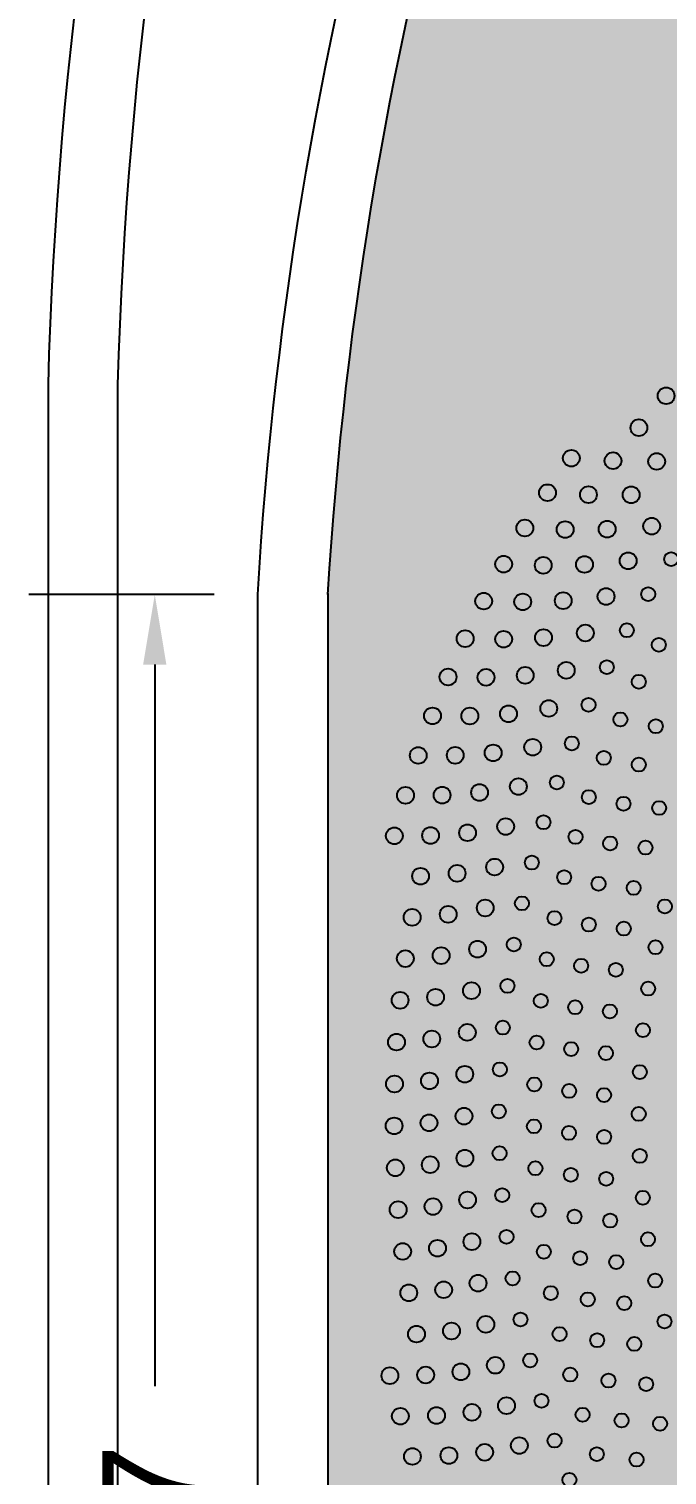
# Model space of a CAD drawing. Header units: metres. Extents: x 6 to 601, y -20 to 118.
# Drawn here: x 56.109 to 57.022, y 79.937 to 82.006 of the extents above; entities that cross this region are included whole.
import ezdxf

# ---------------------------------------------------------------- set-up
doc = ezdxf.new("R2010")
doc.units = ezdxf.units.M
doc.header["$MEASUREMENT"] = 0
doc.styles.get("Standard").update_dxf_attribs({"font": 'arial.ttf'})
doc.dimstyles.get("Standard").update_dxf_attribs({"dimtxt": 0.18, "dimasz": 0.18, "dimexe": 0.18, "dimexo": 0.0625, "dimgap": 0.09, "dimtad": 0, "dimdec": 4, "dimzin": 0, "dimdsep": 46, "dimtxsty": 'Standard', "dimcen": 0.09, "dimadec": 0, "dimazin": 0, "dimtfac": 1, "dimtdec": 4, "dimtofl": 0, "dimtmove": 0, "dimatfit": 3, "dimfxl": 1, "dimtolj": 1, "dimtzin": 0, "dimarcsym": 0})

# ---------------------------------------------------------------- blocks, each defined once
blk = doc.blocks.new('*D1070')
at = {"color": 0, "lineweight": -2, "transparency": 16777216}
for p, q in [((56.3736, 81.1963), (56.1088, 81.1963)), ((56.2888, 81.0963), (56.2888, 80.0641)), ((56.2888, 78.5763), (56.2888, 79.6085)), ((56.3736, 78.4763), (56.1088, 78.4763))]:
    blk.add_line(p, q, dxfattribs=at)
at = {"color": 0, "transparency": 16777216}
for points in [[(56.2721, 81.0963), (56.3054, 81.0963), (56.2888, 81.1963)], [(56.2721, 78.5763), (56.3054, 78.5763), (56.2888, 78.4763)]]:
    blk.add_solid(points, dxfattribs=at)
at = {"layer": 'Defpoints', "color": 0, "transparency": 16777216}
for p in [(56.4361, 81.1963), (56.2888, 78.4763), (56.4361, 78.4763)]:
    blk.add_point(p, dxfattribs=at)
at = {"color": 0, "transparency": 16777216, "insert": (56.2888, 79.8363), "char_height": 0.15, "attachment_point": 5, "rotation": 90}
blk.add_mtext('\\A1;2.7', dxfattribs=at)
blk = doc.blocks.new('*U1026')
blk.add_circle((0, 0), 0.01)
blk = doc.blocks.new('*U1027')
at = {"color": 0, "linetype": 'ByBlock', "lineweight": -2, "transparency": 16777216}
for p, rotation in [((65.8873, 83.4035), 255.6702275639072), ((65.8739, 83.345), 258.5255152461459), ((65.8634, 83.2859), 261.3808029283846), ((65.8559, 83.2264), 264.2360906106234), ((65.8514, 83.1666), 267.091378292862), ((65.8498, 83.1066), 269.9466659751006), ((65.8513, 83.0466), 272.8019536573393), ((65.8557, 82.9868), 275.6572413395781), ((65.8631, 82.9273), 278.5125290218168), ((65.8734, 82.8682), 281.3678167040555), ((65.8867, 82.8097), 284.2231043862942)]:
    blk.add_blockref('*U1026', p, dxfattribs=dict(at, rotation=rotation))

msp = doc.modelspace()

# ---------------------------------------------------------------- hatches: boundary and pattern name
at = {"lineweight": 0, "true_color": 0xcd6928, "transparency": 33554534}
h = msp.add_hatch(color=32, dxfattribs=at)
h.dxf.hatch_style = 1
h.paths.add_polyline_path([(59.489, 84.0763), (57.57, 84.0763, 0.143152), (56.5361, 81.1977), (56.5361, 78.4762), (59.489, 78.4757)])

# ---------------------------------------------------------------- linework, layer by layer
for points in [[(56.2361, 79.0757), (56.2361, 81.4963, -0.234388), (58.7152, 86.1661), (58.6569, 86.2474, 0.234515), (56.1361, 81.4963), (56.1361, 79.0757)], [(56.5361, 81.1977), (56.5361, 78.4763), (56.4361, 78.4763), (56.4361, 79.0757), (56.4361, 81.1963, -0.221146), (58.6562, 85.3163), (58.716, 85.2362, 0.220805), (56.536, 81.1963)]]:
    msp.add_lwpolyline(points, format="xyb")
msp.add_lwpolyline([(56.5361, 81.1963), (56.5361, 79.0957)])
for centre, radius in [((57.0202, 81.4808), 0.012), ((56.9813, 81.4351), 0.012), ((56.8847, 81.3914), 0.012), ((56.9443, 81.3879), 0.012), ((57.0067, 81.3869), 0.012), ((56.8505, 81.3421), 0.012), ((56.9091, 81.3393), 0.012), ((56.9703, 81.3391), 0.012), ((56.8182, 81.2916), 0.012), ((56.9359, 81.29), 0.012), ((56.9996, 81.2942), 0.012), ((56.8758, 81.2894), 0.012), ((56.7878, 81.2399), 0.012), ((56.8445, 81.2382), 0.012), ((56.9035, 81.2395), 0.012), ((56.9659, 81.2446), 0.012), ((57.0276, 81.247), 0.01), ((56.7593, 81.1871), 0.012), ((56.8731, 81.1877), 0.012), ((56.9343, 81.1936), 0.012), ((56.9947, 81.1969), 0.01), ((56.8151, 81.1859), 0.012), ((56.7328, 81.1333), 0.012), ((56.7878, 81.1325), 0.012), ((56.8449, 81.1348), 0.012), ((56.9047, 81.1414), 0.012), ((56.964, 81.1453), 0.01), ((57.0097, 81.1245), 0.01), ((56.8774, 81.088), 0.012), ((56.9355, 81.0925), 0.01), ((56.7083, 81.0785), 0.012), ((56.7626, 81.078), 0.012), ((56.8187, 81.0808), 0.012), ((56.9811, 81.0717), 0.01), ((56.686, 81.0228), 0.012), ((56.7395, 81.0227), 0.012), ((56.7947, 81.0258), 0.012), ((56.8523, 81.0335), 0.012), ((56.9093, 81.0386), 0.01), ((56.9548, 81.0178), 0.01), ((57.0054, 81.008), 0.01), ((56.8854, 80.9835), 0.01), ((56.6657, 80.9663), 0.012), ((56.7186, 80.9665), 0.012), ((56.7729, 80.9699), 0.012), ((56.8294, 80.978), 0.012), ((56.931, 80.9627), 0.01), ((56.9811, 80.9531), 0.01), ((56.8089, 80.9217), 0.012), ((56.8639, 80.9275), 0.01), ((56.6475, 80.9092), 0.012), ((56.6998, 80.9095), 0.012), ((56.7534, 80.9132), 0.012), ((56.9096, 80.9067), 0.01), ((56.9593, 80.8972), 0.01), ((57.0103, 80.8911), 0.01), ((56.7362, 80.8557), 0.012), ((56.7907, 80.8645), 0.012), ((56.8448, 80.8707), 0.01), ((56.6315, 80.8513), 0.012), ((56.6833, 80.8518), 0.012), ((56.8907, 80.8497), 0.01), ((56.9401, 80.8404), 0.01), ((56.9907, 80.8344), 0.01), ((56.669, 80.7935), 0.012), ((56.7212, 80.7976), 0.012), ((56.7749, 80.8066), 0.012), ((56.8282, 80.813), 0.01), ((56.8744, 80.792), 0.01), ((56.9236, 80.7827), 0.01), ((56.9738, 80.7768), 0.01), ((56.814, 80.7547), 0.01), ((56.6569, 80.7347), 0.012), ((56.7086, 80.739), 0.012), ((56.7615, 80.7481), 0.012), ((56.8606, 80.7336), 0.01), ((56.9097, 80.7243), 0.01), ((56.9596, 80.7185), 0.01), ((56.8023, 80.6959), 0.01), ((56.6472, 80.6756), 0.012), ((56.6984, 80.6799), 0.012), ((56.7505, 80.6892), 0.012), ((56.8494, 80.6747), 0.01), ((56.8986, 80.6654), 0.01), ((56.9483, 80.6596), 0.01), ((56.7419, 80.6298), 0.012), ((56.7932, 80.6366), 0.01), ((56.6397, 80.616), 0.012), ((56.6905, 80.6204), 0.012), ((56.8409, 80.6153), 0.01), ((56.8901, 80.606), 0.01), ((56.9398, 80.6002), 0.01), ((56.7358, 80.5701), 0.012), ((56.7866, 80.5769), 0.01), ((56.6345, 80.5562), 0.012), ((56.685, 80.5607), 0.012), ((56.835, 80.5556), 0.01), ((56.8844, 80.5463), 0.01), ((56.9342, 80.5405), 0.01), ((56.7322, 80.5102), 0.012), ((56.7825, 80.5171), 0.01), ((56.6317, 80.4963), 0.012), ((56.6818, 80.5007), 0.012), ((56.8317, 80.4957), 0.01), ((56.8815, 80.4863), 0.01), ((56.9314, 80.4805), 0.01), ((56.7311, 80.4502), 0.012), ((56.781, 80.4571), 0.01), ((56.6311, 80.4363), 0.012), ((56.6811, 80.4407), 0.012), ((56.8312, 80.4357), 0.01), ((56.8813, 80.4263), 0.01), ((56.9315, 80.4206), 0.01), ((56.6828, 80.3808), 0.012), ((56.7324, 80.3902), 0.012), ((56.7821, 80.3971), 0.01), ((56.6329, 80.3764), 0.012), ((56.8332, 80.3757), 0.01), ((56.8839, 80.3664), 0.01), ((56.9344, 80.3606), 0.01), ((56.6868, 80.3209), 0.012), ((56.7362, 80.3304), 0.012), ((56.7858, 80.3372), 0.01), ((56.637, 80.3165), 0.012), ((56.8379, 80.3159), 0.01), ((56.8892, 80.3066), 0.01), ((56.9402, 80.3009), 0.01), ((56.6434, 80.2568), 0.012), ((56.6932, 80.2613), 0.012), ((56.7424, 80.2707), 0.012), ((56.792, 80.2776), 0.01), ((56.8453, 80.2564), 0.01), ((56.8973, 80.2472), 0.01), ((56.9489, 80.2416), 0.01), ((56.8007, 80.2182), 0.01), ((56.6521, 80.1975), 0.012), ((56.702, 80.2019), 0.012), ((56.7512, 80.2113), 0.012), ((56.8553, 80.1972), 0.01), ((56.9081, 80.1882), 0.01), ((56.9604, 80.1827), 0.01), ((56.7623, 80.1524), 0.012), ((56.812, 80.1593), 0.01), ((56.6631, 80.1385), 0.012), ((56.7132, 80.143), 0.012), ((56.8679, 80.1386), 0.01), ((56.9216, 80.1297), 0.01), ((56.9747, 80.1244), 0.01), ((56.7759, 80.0939), 0.012), ((56.8257, 80.1009), 0.01), ((56.6251, 80.079), 0.012), ((56.6763, 80.08), 0.012), ((56.7267, 80.0845), 0.012), ((56.8831, 80.0805), 0.01), ((56.9377, 80.072), 0.01), ((56.9917, 80.0669), 0.01), ((56.7919, 80.0361), 0.012), ((56.842, 80.0431), 0.01), ((56.6401, 80.021), 0.012), ((56.6918, 80.022), 0.012), ((56.7425, 80.0266), 0.012), ((56.9008, 80.0232), 0.01), ((56.9566, 80.015), 0.01), ((57.0115, 80.0103), 0.01), ((56.7607, 79.9694), 0.012), ((56.8102, 79.979), 0.012), ((56.8607, 79.9861), 0.01), ((56.6573, 79.9635), 0.012), ((56.7095, 79.9647), 0.012), ((56.9211, 79.9667), 0.01), ((56.978, 79.9589), 0.01), ((56.8818, 79.93), 0.01)]:
    msp.add_circle(centre, radius)

# ---------------------------------------------------------------- block references
msp.add_blockref('*U1027', (-8.8688, -2.6532))

# ---------------------------------------------------------------- dimensions: what is measured, and where the dimension line sits
at = {"color": 251, "true_color": 0x636466}
dim = msp.add_aligned_dim(p1=(56.4361, 81.1963), p2=(56.4361, 78.4763), distance=-0.1473, dimstyle='Standard', override={"dimtxt": 0.15, "dimasz": 0.1, "dimdec": 1, "dimtdec": 1}, dxfattribs=at)
dim.commit()
dim.dimension.update_dxf_attribs({"geometry": '*D1070', "text_midpoint": (56.2888, 79.8363)})

doc.saveas('drawing.dxf')
